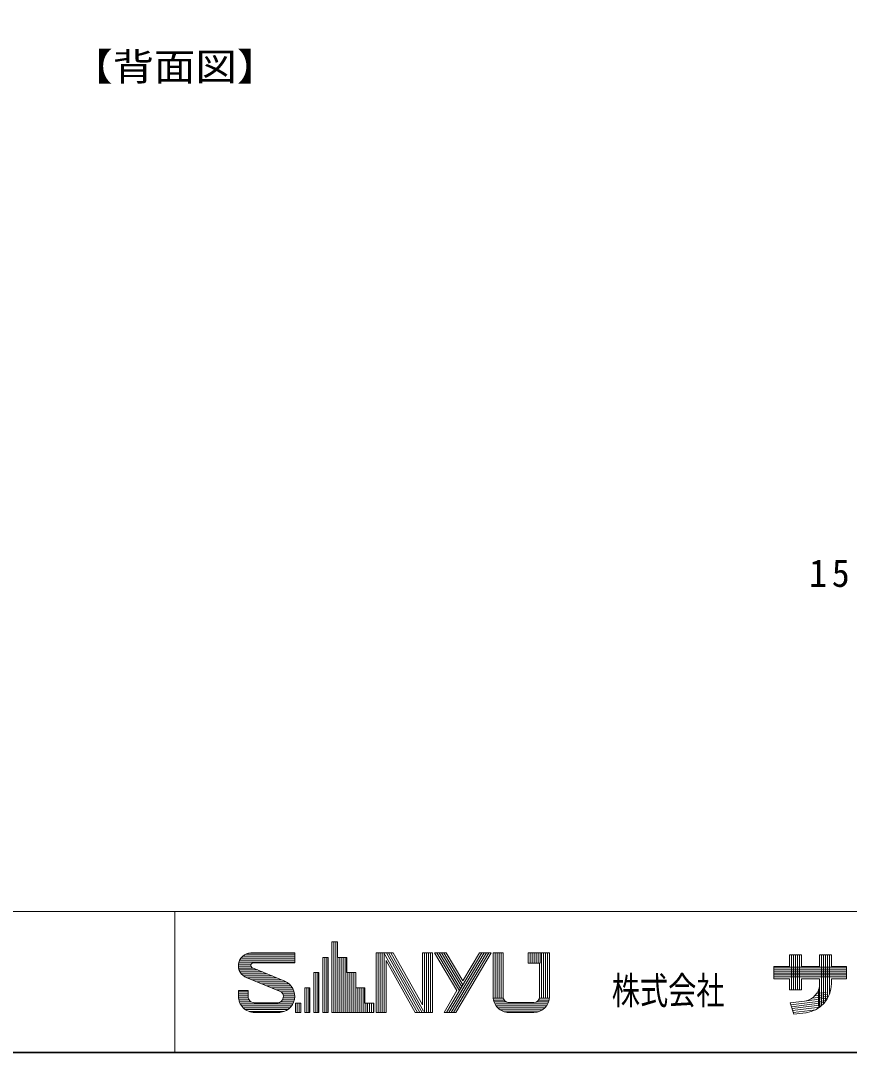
# Model space of a CAD drawing. Units: millimetres on the paper. Extents: x -405 to 405, y -286 to 286.
# Drawn here: x -226.6 to -138.5, y -286 to -176.2 of the extents above; entities that cross this region are included whole.
import ezdxf
from ezdxf.enums import TextEntityAlignment as Align

# ---------------------------------------------------------------- set-up
doc = ezdxf.new("R2010")
doc.units = ezdxf.units.MM
for name, color, linetype, lineweight in [('0-8_寸法線', 7, 'Continuous', 18), ('F-0_図面枠', 4, 'Continuous', 18), ('F-2_文字1', 4, 'Continuous', 18)]:
    doc.layers.add(name, color=color, linetype=linetype, lineweight=lineweight)
doc.styles.add('ＭＳ ゴシック', font='')
doc.styles.get('ＭＳ ゴシック').set_extended_font_data('MS Gothic')

msp = doc.modelspace()

# ---------------------------------------------------------------- linework, layer by layer
at = {"layer": 'F-0_図面枠'}
for p, q in [((-405, -271), (-15.5, -271)), ((-210.25, -271), (-210.25, -286))]:
    msp.add_line(p, q, dxfattribs=at)
at = {"layer": 'F-0_図面枠', "color": 7, "lineweight": 35}
msp.add_lwpolyline([(-405, -11), (-405, -286), (-15.5, -286)], dxfattribs=at)
at = {"layer": 'F-2_文字1'}
for p, q in [((-193.524, -274.229), (-192.924, -274.229)), ((-193.524, -281.756), (-193.524, -274.229)), ((-193.313, -281.756), (-193.313, -274.229)), ((-193.102, -281.756), (-193.102, -274.229)), ((-192.924, -275.894), (-192.924, -274.229)), ((-202.15, -275.428), (-197.487, -275.428)), ((-197.487, -276.461), (-197.487, -275.428)), ((-188.828, -275.428), (-186.996, -275.428)), ((-188.828, -281.756), (-188.828, -275.428)), ((-188.617, -281.756), (-188.617, -275.428)), ((-188.406, -281.756), (-188.406, -275.428)), ((-188.195, -281.756), (-188.195, -275.428)), ((-187.99, -275.404), (-184.422, -281.756)), ((-187.984, -281.756), (-187.984, -275.428)), ((-187.734, -275.428), (-184.181, -281.756)), ((-187.492, -275.428), (-183.938, -281.756)), ((-187.25, -275.428), (-183.782, -281.605)), ((-186.996, -275.428), (-183.898, -280.944)), ((-183.898, -280.944), (-183.898, -275.428)), ((-183.898, -275.428), (-182.832, -275.428)), ((-183.676, -281.756), (-183.676, -275.428)), ((-183.465, -281.756), (-183.465, -275.428)), ((-183.254, -281.756), (-183.254, -275.428)), ((-183.043, -281.756), (-183.043, -275.428)), ((-182.832, -281.756), (-182.832, -275.428)), ((-182.599, -275.428), (-181.36, -275.428)), ((-182.599, -275.428), (-180.222, -279.434)), ((-182.354, -275.428), (-179.97, -279.445)), ((-182.109, -275.428), (-179.847, -279.238)), ((-181.863, -275.428), (-179.724, -279.032)), ((-181.618, -275.428), (-179.602, -278.825)), ((-181.36, -275.428), (-179.602, -278.39)), ((-181.342, -281.756), (-177.586, -275.428)), ((-181.097, -281.756), (-177.34, -275.428)), ((-180.851, -281.756), (-177.095, -275.428)), ((-180.606, -281.756), (-176.85, -275.428)), ((-180.361, -281.756), (-176.604, -275.428)), ((-179.602, -278.39), (-177.844, -275.428)), ((-177.844, -275.428), (-176.604, -275.428)), ((-176.371, -280.091), (-176.371, -275.428)), ((-176.371, -275.428), (-175.305, -275.428)), ((-176.16, -280.219), (-176.16, -275.428)), ((-175.949, -280.219), (-175.949, -275.428)), ((-175.738, -280.219), (-175.738, -275.428)), ((-175.527, -280.219), (-175.527, -275.428)), ((-175.305, -280.091), (-175.305, -275.428)), ((-172.641, -275.428), (-170.376, -275.428)), ((-172.641, -276.494), (-172.641, -275.428)), ((-172.43, -276.494), (-172.43, -275.428)), ((-172.219, -276.494), (-172.219, -275.428)), ((-172.008, -276.494), (-172.008, -275.428)), ((-171.797, -276.494), (-171.797, -275.428)), ((-171.586, -276.494), (-171.586, -275.428)), ((-171.375, -276.494), (-171.375, -275.428)), ((-171.22, -280.219), (-171.22, -275.428)), ((-171.009, -280.219), (-171.009, -275.428)), ((-170.798, -280.219), (-170.798, -275.428)), ((-170.587, -280.219), (-170.587, -275.428)), ((-170.376, -280.091), (-170.376, -275.428)), ((-203.426, -276.394), (-197.487, -276.394)), ((-203.344, -276.183), (-197.487, -276.183)), ((-203.215, -275.972), (-197.487, -275.972)), ((-203.02, -275.761), (-197.487, -275.761)), ((-202.693, -275.55), (-197.487, -275.55)), ((-201.892, -276.461), (-197.487, -276.461)), ((-194.49, -275.894), (-193.945, -275.894)), ((-194.49, -281.756), (-194.49, -275.894)), ((-194.279, -281.756), (-194.279, -275.894)), ((-194.068, -281.756), (-194.068, -275.894)), ((-193.945, -281.756), (-193.945, -275.894)), ((-192.924, -275.894), (-191.958, -275.894)), ((-192.891, -281.756), (-192.891, -275.894)), ((-192.68, -281.756), (-192.68, -275.894)), ((-192.469, -281.756), (-192.469, -275.894)), ((-192.258, -281.756), (-192.258, -275.894)), ((-192.047, -281.756), (-192.047, -275.894)), ((-191.958, -277.515), (-191.958, -275.894)), ((-187.762, -281.756), (-187.762, -276.241)), ((-187.762, -276.241), (-184.664, -281.756)), ((-172.641, -276.494), (-171.442, -276.494)), ((-171.442, -280.091), (-171.442, -276.494)), ((-144.839, -276.873), (-144.839, -275.621)), ((-144.839, -275.621), (-143.587, -275.621)), ((-144.628, -279.345), (-144.628, -275.621)), ((-144.417, -279.345), (-144.417, -275.621)), ((-144.207, -279.345), (-144.207, -275.621)), ((-143.996, -279.345), (-143.996, -275.621)), ((-143.785, -279.345), (-143.785, -275.621)), ((-143.587, -276.873), (-143.587, -275.621)), ((-141.642, -275.621), (-140.39, -275.621)), ((-141.642, -276.873), (-141.642, -275.621)), ((-141.431, -281.031), (-141.431, -275.621)), ((-141.22, -280.824), (-141.22, -275.621)), ((-141.009, -280.572), (-141.009, -275.621)), ((-140.798, -280.251), (-140.798, -275.621)), ((-140.587, -279.801), (-140.587, -275.621)), ((-140.39, -276.873), (-140.39, -275.621)), ((-203.482, -276.816), (-202.141, -276.816)), ((-203.471, -276.605), (-202.113, -276.605)), ((-203.459, -277.027), (-201.928, -277.027)), ((-203.402, -277.238), (-201.42, -277.238)), ((-203.304, -277.449), (-200.912, -277.449)), ((-203.155, -277.66), (-200.403, -277.66)), ((-201.975, -277.008), (-198.555, -278.426)), ((-195.455, -281.756), (-195.455, -277.515)), ((-195.455, -277.515), (-194.912, -277.515)), ((-195.244, -281.756), (-195.244, -277.515)), ((-195.034, -281.756), (-195.034, -277.515)), ((-194.912, -281.756), (-194.912, -277.515)), ((-191.958, -277.515), (-190.992, -277.515)), ((-191.836, -281.756), (-191.836, -277.515)), ((-191.625, -281.756), (-191.625, -277.515)), ((-191.414, -281.756), (-191.414, -277.515)), ((-191.203, -281.756), (-191.203, -277.515)), ((-190.992, -279.136), (-190.992, -277.515)), ((-146.52, -276.873), (-144.839, -276.873)), ((-146.52, -278.191), (-146.52, -276.873)), ((-146.52, -276.926), (-138.775, -276.926)), ((-146.52, -277.137), (-138.775, -277.137)), ((-146.52, -277.348), (-138.775, -277.348)), ((-146.52, -277.559), (-138.775, -277.559)), ((-143.587, -276.873), (-141.642, -276.873)), ((-140.39, -276.873), (-138.775, -276.873)), ((-138.775, -278.191), (-138.775, -276.873)), ((-202.926, -277.871), (-199.895, -277.871)), ((-202.649, -278.026), (-199.116, -279.491)), ((-202.515, -278.082), (-199.386, -278.082)), ((-202.007, -278.293), (-198.878, -278.293)), ((-201.498, -278.503), (-198.393, -278.503)), ((-200.99, -278.714), (-198.088, -278.714)), ((-146.52, -277.77), (-138.775, -277.77)), ((-146.52, -277.98), (-138.775, -277.98)), ((-146.52, -278.191), (-144.839, -278.191)), ((-144.839, -279.345), (-144.839, -278.191)), ((-143.587, -278.191), (-141.642, -278.191)), ((-143.587, -279.345), (-143.587, -278.191)), ((-141.642, -278.72), (-141.642, -278.191)), ((-141.642, -281.12), (-141.642, -278.723)), ((-140.39, -278.191), (-138.775, -278.191)), ((-140.39, -278.715), (-140.39, -278.191)), ((-203.482, -279.425), (-202.45, -279.425)), ((-203.482, -280.024), (-203.482, -279.425)), ((-203.481, -279.558), (-202.449, -279.558)), ((-203.481, -279.769), (-202.449, -279.769)), ((-202.45, -280.058), (-202.45, -279.425)), ((-200.481, -278.925), (-197.881, -278.925)), ((-199.973, -279.136), (-197.733, -279.136)), ((-199.464, -279.347), (-197.625, -279.347)), ((-198.98, -279.558), (-197.551, -279.558)), ((-198.775, -279.769), (-197.506, -279.769)), ((-196.421, -279.136), (-195.877, -279.136)), ((-196.421, -281.756), (-196.421, -279.136)), ((-196.21, -281.756), (-196.21, -279.136)), ((-195.999, -281.756), (-195.999, -279.136)), ((-195.877, -281.756), (-195.877, -279.136)), ((-190.992, -279.136), (-190.027, -279.136)), ((-190.992, -281.756), (-190.992, -279.136)), ((-190.781, -281.756), (-190.781, -279.136)), ((-190.571, -281.756), (-190.571, -279.136)), ((-190.36, -281.756), (-190.36, -279.136)), ((-190.149, -281.756), (-190.149, -279.136)), ((-190.027, -280.757), (-190.027, -279.136)), ((-181.6, -281.756), (-180.222, -279.434)), ((-144.839, -279.345), (-143.587, -279.345)), ((-142.149, -279.984), (-140.926, -279.832)), ((-141.96, -279.748), (-140.952, -279.623)), ((-141.748, -281.12), (-141.748, -279.327)), ((-203.481, -279.98), (-202.449, -279.98)), ((-203.474, -280.191), (-202.436, -280.191)), ((-203.441, -280.402), (-202.354, -280.402)), ((-203.379, -280.613), (-202.152, -280.613)), ((-203.287, -280.824), (-197.682, -280.824)), ((-201.784, -280.724), (-199.25, -280.724)), ((-198.96, -280.613), (-197.59, -280.613)), ((-198.767, -280.402), (-197.529, -280.402)), ((-198.696, -279.98), (-197.488, -279.98)), ((-198.694, -280.191), (-197.495, -280.191)), ((-197.387, -281.756), (-197.387, -280.757)), ((-197.387, -280.757), (-196.843, -280.757)), ((-197.211, -281.756), (-197.211, -280.757)), ((-197, -281.756), (-197, -280.757)), ((-196.843, -281.756), (-196.843, -280.757)), ((-190.027, -280.757), (-189.061, -280.757)), ((-189.938, -281.756), (-189.938, -280.757)), ((-189.727, -281.756), (-189.727, -280.757)), ((-189.516, -281.756), (-189.516, -280.757)), ((-189.305, -281.756), (-189.305, -280.757)), ((-189.094, -281.756), (-189.094, -280.757)), ((-189.061, -281.756), (-189.061, -280.757)), ((-176.371, -280.113), (-176.349, -280.113)), ((-176.366, -280.219), (-175.292, -280.219)), ((-176.336, -280.43), (-175.201, -280.43)), ((-176.278, -280.641), (-174.945, -280.641)), ((-176.187, -280.851), (-170.56, -280.851)), ((-174.706, -280.691), (-172.041, -280.691)), ((-171.802, -280.641), (-170.469, -280.641)), ((-171.547, -280.43), (-170.411, -280.43)), ((-171.456, -280.219), (-170.381, -280.219)), ((-144.788, -280.738), (-143.264, -280.548)), ((-144.788, -280.738), (-144.378, -281.949)), ((-144.719, -280.942), (-140.937, -280.471)), ((-144.65, -281.146), (-141.116, -280.706)), ((-144.581, -281.35), (-141.34, -280.946)), ((-143.257, -280.547), (-140.874, -280.251)), ((-142.439, -280.233), (-140.9, -280.041)), ((-203.157, -281.035), (-197.812, -281.035)), ((-202.978, -281.246), (-197.99, -281.246)), ((-202.724, -281.457), (-198.245, -281.457)), ((-202.298, -281.668), (-198.671, -281.668)), ((-201.75, -281.756), (-199.075, -281.756)), ((-197.387, -281.756), (-196.843, -281.756)), ((-196.421, -281.756), (-195.877, -281.756)), ((-195.455, -281.756), (-194.912, -281.756)), ((-194.49, -281.756), (-193.945, -281.756)), ((-193.524, -281.756), (-189.061, -281.756)), ((-188.828, -281.756), (-187.762, -281.756)), ((-184.664, -281.756), (-182.832, -281.756)), ((-181.6, -281.756), (-180.361, -281.756)), ((-176.058, -281.062), (-170.689, -281.062)), ((-175.878, -281.273), (-170.869, -281.273)), ((-175.618, -281.484), (-171.129, -281.484)), ((-175.153, -281.695), (-171.595, -281.695)), ((-174.706, -281.756), (-172.041, -281.756)), ((-144.512, -281.554), (-141.633, -281.195)), ((-144.443, -281.758), (-142.053, -281.46)), ((-144.378, -281.949), (-143.096, -281.789))]:
    msp.add_line(p, q, dxfattribs=at)
for centre, radius, start, end in [((-202.132, -276.779), 1.35, 90.76968, 251.60579), ((-201.866, -276.745), 0.284, 92.62549, 247.52919), ((-199.218, -280.025), 1.731, 269.93188, 67.46921), ((-143.493, -278.711), 1.851, 277.12369, 0.28418), ((-143.493, -278.711), 3.103, 277.45369, 359.92859), ((-199.318, -280.092), 0.632, 267.5421, 69.85329), ((-201.75, -280.024), 1.732, 179.99979, 270.00009), ((-201.784, -280.058), 0.666, 179.99979, 270.00009), ((-174.706, -280.091), 1.665, 179.99979, 270.00009), ((-174.706, -280.091), 0.6, 179.99979, 270.00009), ((-172.041, -280.091), 0.6, 270.00009, 0), ((-172.041, -280.091), 1.665, 270.00009, 0)]:
    msp.add_arc(centre, radius, start, end, dxfattribs=at)

# ---------------------------------------------------------------- texts
at = {"layer": '0-8_寸法線', "style": 'ＭＳ ゴシック', "width": 1.1}
msp.add_text('【背面図】', height=2.933, dxfattribs=at).set_placement((-221.25, -183.5), align=Align.BOTTOM_LEFT)
at = {"layer": '0-8_寸法線', "insert": (-142.755, -236.532), "char_height": 2.933, "attachment_point": 7, "style": 'ＭＳ ゴシック'}
msp.add_mtext('\\T1.27;\\W0.95;15', dxfattribs=at)
at = {"layer": 'F-2_文字1', "color": 7, "style": 'ＭＳ ゴシック', "width": 0.75}
msp.add_text('株式会社', height=2.933, dxfattribs=at).set_placement((-163.76, -281.775), align=Align.BOTTOM_LEFT)

doc.saveas('drawing.dxf')
